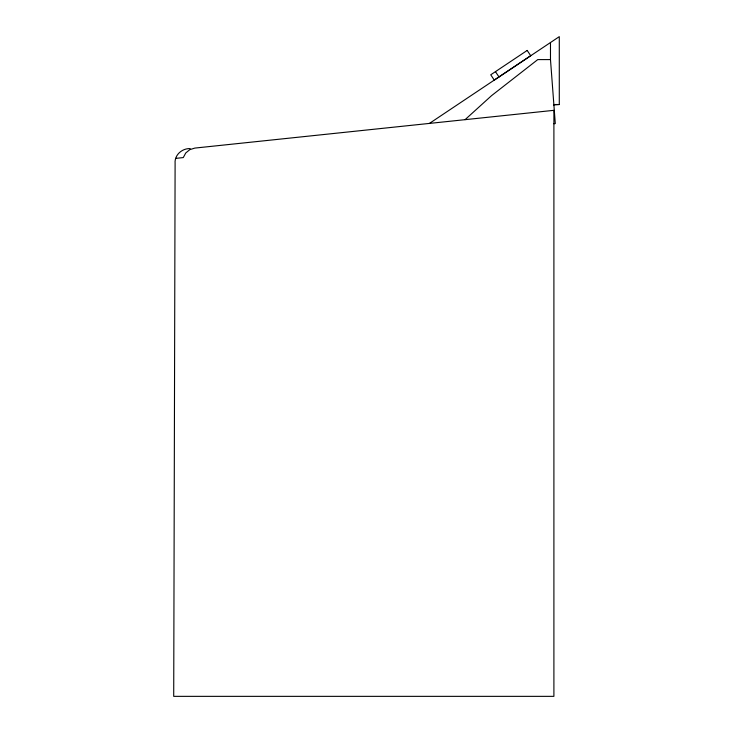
<?xml version="1.0" encoding="UTF-8"?>
<svg xmlns="http://www.w3.org/2000/svg" width="733" height="733" viewBox="0 0 733 733"><rect width="100%" height="100%" fill="white"/><g stroke="black" fill="none" stroke-linecap="round" stroke-linejoin="round"><path stroke-width="1.1" d="M465.061 119.671L491.568 95.638L537.765 59.593L550.483 59.593L555.293 123.584L553.901 123.73M429.446 123.41L559.288 36.65L559.288 104.517L553.534 104.901M190.186 148.57C181.986 148.313 174.262 155.039 175.105 163.569L173.712 696.35L553.901 696.35L553.901 110.326L194.85 148.084L189.829 149.633L185.761 152.968L183.277 157.577L175.764 158.383M553.507 104.517L559.288 104.517M495.453 71.651L498.981 76.947M550.483 42.532L550.483 59.593M527.192 50.44L490.744 74.793L494.271 80.089L530.719 55.735L527.192 50.44"/></g></svg>
